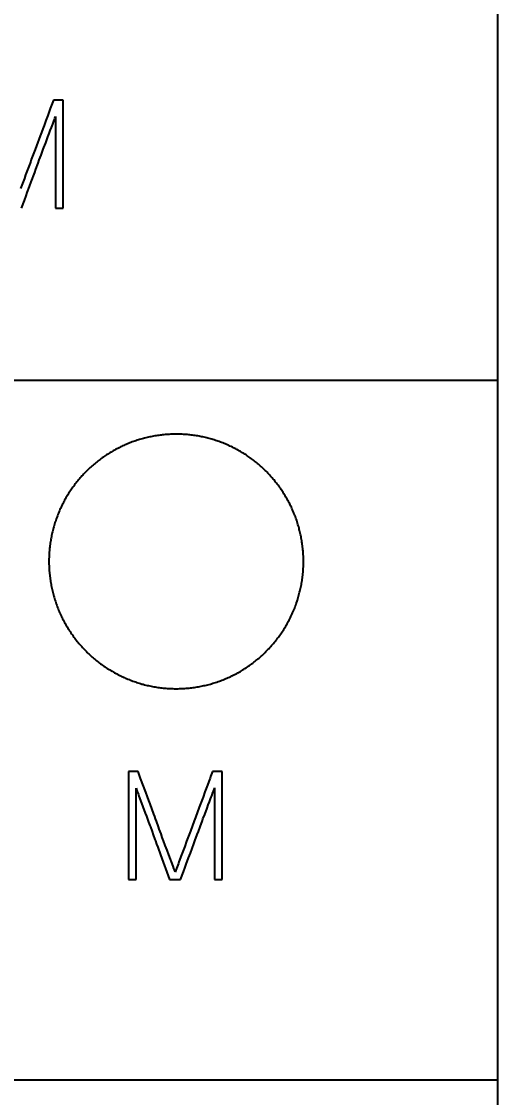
# Model space of a CAD drawing. Extents: x 0 to 420, y 0 to 297.
# Drawn here: x 137.29 to 144.77, y 141.37 to 158.27 of the extents above; entities that cross this region are included whole.
import ezdxf
from ezdxf.enums import TextEntityAlignment as Align

# ---------------------------------------------------------------- set-up
doc = ezdxf.new("R2010")
doc.units = 0
doc.header["$LTSCALE"] = 23.1
for name, color, linetype in [('10000_FRONT', 7, 'CONTINUOUS'), ('10100_DIM_FRONT', 7, 'CONTINUOUS'), ('10500_FRONT_LABELING', 7, 'CONTINUOUS')]:
    doc.layers.add(name, color=color, linetype=linetype)
doc.dimstyles.get("Standard").update_dxf_attribs({"dimtxt": 2.5, "dimasz": 2.5, "dimexe": 1.25, "dimexo": 0.625, "dimtad": 1, "dimcen": 2.5, "dimazin": 3, "dimtfac": 1, "dimtmove": 0, "dimatfit": 3})

# ---------------------------------------------------------------- blocks, each defined once
blk = doc.blocks.new('*D0')
at = {"layer": '10100_DIM_FRONT', "linetype": 'CONTINUOUS'}
for p, q in [((109.270844, 186.639203), (109.270844, 130.967761)), ((144.770844, 186.639203), (144.770844, 130.967761)), ((109.270844, 132.967761), (127.020844, 132.967761)), ((144.770844, 132.967761), (127.020844, 132.967761))]:
    blk.add_line(p, q, dxfattribs=at)
for points in [[(112.770844, 133.467761), (109.270844, 132.967761), (112.770844, 132.467761)], [(141.270844, 132.467761), (144.770844, 132.967761), (141.270844, 133.467761)]]:
    blk.add_solid(points, dxfattribs=at)
blk.add_text('35,5', height=3.5, dxfattribs=at).set_placement((123.190186, 133.842761), (132.690186, 133.842761), align=Align.FIT)

msp = doc.modelspace()

# ---------------------------------------------------------------- linework, layer by layer
at = {"layer": '10000_FRONT', "color": 7, "linetype": 'CONTINUOUS'}
for p, q in [((144.771, 231.64), (144.771, 141.64)), ((109.271, 152.64), (144.771, 152.64)), ((144.771, 141.64), (109.271, 141.64))]:
    msp.add_line(p, q, dxfattribs=at)
for points in [[(141.721, 149.79), (141.721, 149.811), (141.72, 149.831), (141.72, 149.852), (141.719, 149.872), (141.718, 149.893), (141.717, 149.913), (141.716, 149.933), (141.714, 149.954), (141.712, 149.974), (141.71, 149.994), (141.708, 150.014), (141.706, 150.035), (141.703, 150.055), (141.7, 150.075), (141.697, 150.095), (141.694, 150.115), (141.691, 150.135), (141.687, 150.155), (141.683, 150.175), (141.679, 150.195), (141.675, 150.215), (141.671, 150.235), (141.666, 150.254), (141.661, 150.274), (141.656, 150.294), (141.651, 150.314), (141.646, 150.333), (141.64, 150.353), (141.634, 150.372), (141.628, 150.392), (141.622, 150.412), (141.615, 150.431), (141.609, 150.451), (141.602, 150.47), (141.595, 150.489), (141.587, 150.508), (141.58, 150.528), (141.572, 150.546), (141.565, 150.565), (141.556, 150.584), (141.548, 150.603), (141.54, 150.621), (141.531, 150.64), (141.523, 150.658), (141.514, 150.677), (141.505, 150.695), (141.495, 150.713), (141.486, 150.731), (141.476, 150.749), (141.466, 150.767), (141.456, 150.784), (141.446, 150.802), (141.436, 150.819), (141.425, 150.837), (141.414, 150.854), (141.404, 150.871), (141.392, 150.888), (141.381, 150.905), (141.37, 150.922), (141.358, 150.939), (141.346, 150.956), (141.334, 150.972), (141.322, 150.989), (141.31, 151.005), (141.297, 151.021), (141.284, 151.038), (141.271, 151.054), (141.258, 151.07), (141.245, 151.085), (141.232, 151.101), (141.218, 151.116), (141.204, 151.132), (141.191, 151.147), (141.177, 151.162), (141.163, 151.176), (141.148, 151.191), (141.134, 151.206), (141.119, 151.22), (141.105, 151.234), (141.09, 151.248), (141.075, 151.262), (141.06, 151.276), (141.045, 151.289), (141.03, 151.303), (141.014, 151.316), (140.998, 151.329), (140.983, 151.342), (140.967, 151.355), (140.951, 151.367), (140.935, 151.38), (140.918, 151.392), (140.902, 151.404), (140.885, 151.416), (140.869, 151.428), (140.852, 151.44), (140.835, 151.451), (140.818, 151.463), (140.8, 151.474), (140.783, 151.485), (140.765, 151.496), (140.748, 151.507), (140.73, 151.517), (140.712, 151.527), (140.694, 151.537), (140.676, 151.547), (140.658, 151.557), (140.64, 151.567), (140.622, 151.576), (140.603, 151.585), (140.585, 151.594), (140.566, 151.603), (140.548, 151.611), (140.529, 151.62), (140.51, 151.628), (140.492, 151.636), (140.473, 151.643), (140.454, 151.651), (140.435, 151.658), (140.416, 151.666), (140.397, 151.673), (140.377, 151.679), (140.358, 151.686), (140.339, 151.692), (140.319, 151.699), (140.299, 151.705), (140.28, 151.711), (140.26, 151.716), (140.24, 151.722), (140.22, 151.727), (140.2, 151.732), (140.18, 151.737), (140.16, 151.741), (140.14, 151.746), (140.12, 151.75), (140.099, 151.754), (140.079, 151.758), (140.059, 151.761), (140.039, 151.765), (140.018, 151.768), (139.998, 151.771), (139.978, 151.774), (139.957, 151.776), (139.937, 151.778), (139.917, 151.781), (139.896, 151.782), (139.876, 151.784), (139.855, 151.786), (139.835, 151.787), (139.815, 151.788), (139.794, 151.789), (139.774, 151.789), (139.753, 151.79), (139.733, 151.79), (139.713, 151.79), (139.692, 151.79), (139.672, 151.79), (139.651, 151.789), (139.631, 151.788), (139.61, 151.787), (139.59, 151.786), (139.569, 151.784), (139.549, 151.783), (139.528, 151.781), (139.507, 151.779), (139.487, 151.776), (139.466, 151.774), (139.446, 151.771), (139.425, 151.768), (139.405, 151.765), (139.385, 151.762), (139.365, 151.758), (139.344, 151.754), (139.324, 151.75), (139.304, 151.746), (139.284, 151.742), (139.264, 151.737), (139.244, 151.733), (139.224, 151.728), (139.205, 151.722), (139.185, 151.717), (139.165, 151.711), (139.146, 151.706), (139.126, 151.7), (139.107, 151.694), (139.087, 151.687), (139.068, 151.681), (139.049, 151.674), (139.029, 151.667), (139.01, 151.66), (138.991, 151.652), (138.972, 151.645), (138.953, 151.637), (138.934, 151.629), (138.915, 151.621), (138.897, 151.612), (138.878, 151.604), (138.859, 151.595), (138.841, 151.586), (138.822, 151.577)], [(138.822, 151.577), (138.804, 151.567), (138.785, 151.558), (138.767, 151.548), (138.749, 151.538), (138.731, 151.528), (138.714, 151.518), (138.696, 151.508), (138.678, 151.497), (138.661, 151.486), (138.644, 151.475), (138.627, 151.464), (138.61, 151.453), (138.593, 151.442), (138.576, 151.43), (138.559, 151.418), (138.543, 151.406), (138.526, 151.394), (138.51, 151.382), (138.494, 151.37), (138.478, 151.357), (138.462, 151.344), (138.446, 151.331), (138.43, 151.318), (138.415, 151.305), (138.399, 151.291), (138.384, 151.278), (138.369, 151.264), (138.354, 151.25), (138.339, 151.236), (138.324, 151.222), (138.309, 151.207), (138.295, 151.192), (138.28, 151.178), (138.266, 151.163), (138.252, 151.148), (138.238, 151.133), (138.225, 151.117), (138.211, 151.102), (138.198, 151.086), (138.185, 151.071), (138.172, 151.055), (138.159, 151.039), (138.146, 151.023), (138.134, 151.007), (138.121, 150.991), (138.109, 150.974), (138.097, 150.958), (138.085, 150.941), (138.074, 150.925), (138.062, 150.908), (138.051, 150.891), (138.04, 150.874), (138.029, 150.857), (138.018, 150.839), (138.008, 150.822), (137.997, 150.805), (137.987, 150.787), (137.977, 150.769), (137.967, 150.751), (137.957, 150.733), (137.948, 150.715), (137.938, 150.697), (137.929, 150.678), (137.92, 150.66), (137.911, 150.641), (137.902, 150.623), (137.894, 150.604), (137.886, 150.585), (137.878, 150.566), (137.87, 150.547), (137.862, 150.528), (137.855, 150.509), (137.847, 150.49), (137.84, 150.471), (137.834, 150.452), (137.827, 150.433), (137.821, 150.414), (137.814, 150.394), (137.808, 150.375), (137.802, 150.355), (137.797, 150.336), (137.791, 150.316), (137.786, 150.297), (137.781, 150.277), (137.776, 150.257), (137.771, 150.237), (137.767, 150.218), (137.763, 150.198), (137.759, 150.178), (137.755, 150.158), (137.751, 150.138), (137.748, 150.117), (137.745, 150.097), (137.742, 150.077), (137.739, 150.057), (137.736, 150.036), (137.734, 150.016), (137.731, 149.996), (137.729, 149.975), (137.728, 149.955), (137.726, 149.934), (137.725, 149.914), (137.723, 149.893), (137.723, 149.872), (137.722, 149.852), (137.721, 149.831), (137.721, 149.811), (137.721, 149.79)], [(137.721, 149.79), (137.721, 149.769), (137.721, 149.747), (137.722, 149.726), (137.723, 149.705), (137.724, 149.684), (137.725, 149.662), (137.726, 149.641), (137.728, 149.62), (137.73, 149.599), (137.732, 149.578), (137.735, 149.557), (137.737, 149.536), (137.74, 149.515), (137.743, 149.494), (137.746, 149.473), (137.75, 149.452), (137.753, 149.431), (137.757, 149.411), (137.761, 149.39), (137.766, 149.369), (137.77, 149.349), (137.775, 149.328), (137.78, 149.307), (137.785, 149.287), (137.791, 149.266), (137.796, 149.246), (137.802, 149.226), (137.808, 149.205), (137.815, 149.185), (137.821, 149.164), (137.828, 149.144), (137.835, 149.124), (137.842, 149.104), (137.85, 149.084), (137.857, 149.064), (137.865, 149.044), (137.873, 149.024), (137.882, 149.005), (137.89, 148.985), (137.899, 148.966), (137.907, 148.947), (137.917, 148.927), (137.926, 148.908), (137.935, 148.889), (137.945, 148.871), (137.955, 148.852), (137.965, 148.833), (137.975, 148.815), (137.985, 148.796), (137.996, 148.778), (138.007, 148.76), (138.018, 148.742), (138.029, 148.724), (138.04, 148.706), (138.052, 148.688), (138.064, 148.67), (138.076, 148.653), (138.088, 148.636), (138.1, 148.618), (138.113, 148.601), (138.126, 148.584), (138.139, 148.567), (138.152, 148.55), (138.165, 148.533), (138.179, 148.517), (138.192, 148.5), (138.206, 148.484), (138.22, 148.468), (138.235, 148.452), (138.249, 148.436), (138.263, 148.421), (138.278, 148.405), (138.293, 148.39), (138.308, 148.375), (138.323, 148.36), (138.338, 148.345), (138.354, 148.331), (138.369, 148.316), (138.385, 148.302), (138.401, 148.288), (138.417, 148.274), (138.433, 148.26), (138.449, 148.247), (138.465, 148.233), (138.482, 148.22), (138.499, 148.207), (138.516, 148.194), (138.533, 148.181), (138.55, 148.169), (138.567, 148.156), (138.585, 148.144), (138.602, 148.132), (138.62, 148.12), (138.638, 148.109), (138.656, 148.097), (138.675, 148.086), (138.693, 148.075), (138.712, 148.064), (138.73, 148.053), (138.749, 148.042), (138.767, 148.032), (138.786, 148.022), (138.805, 148.012), (138.824, 148.003), (138.843, 147.993), (138.862, 147.984), (138.882, 147.975), (138.901, 147.966), (138.92, 147.957), (138.94, 147.949), (138.96, 147.941), (138.979, 147.933), (138.999, 147.925), (139.019, 147.917), (139.039, 147.91), (139.059, 147.903), (139.079, 147.896), (139.099, 147.889), (139.119, 147.883), (139.14, 147.876), (139.16, 147.87), (139.181, 147.864), (139.201, 147.859), (139.222, 147.853), (139.243, 147.848), (139.264, 147.843), (139.285, 147.838), (139.306, 147.834), (139.327, 147.829), (139.348, 147.825), (139.369, 147.821), (139.39, 147.818), (139.411, 147.814), (139.433, 147.811), (139.454, 147.808), (139.475, 147.805), (139.496, 147.803), (139.517, 147.801), (139.538, 147.799), (139.56, 147.797), (139.581, 147.795), (139.602, 147.794), (139.623, 147.793), (139.644, 147.792), (139.666, 147.791), (139.687, 147.79), (139.708, 147.79), (139.73, 147.79), (139.751, 147.79), (139.772, 147.791), (139.793, 147.792), (139.815, 147.792), (139.836, 147.794), (139.858, 147.795), (139.879, 147.796), (139.9, 147.798), (139.922, 147.8), (139.943, 147.803), (139.964, 147.805), (139.986, 147.808), (140.007, 147.811), (140.028, 147.814), (140.05, 147.817), (140.071, 147.821), (140.092, 147.825), (140.113, 147.829), (140.134, 147.833), (140.154, 147.838), (140.175, 147.842), (140.196, 147.847), (140.217, 147.853), (140.237, 147.858), (140.258, 147.864), (140.278, 147.869), (140.298, 147.875), (140.319, 147.882), (140.339, 147.888), (140.359, 147.895), (140.379, 147.902), (140.399, 147.909), (140.419, 147.916), (140.439, 147.924), (140.459, 147.931), (140.479, 147.939), (140.499, 147.948), (140.518, 147.956), (140.538, 147.965), (140.557, 147.974), (140.577, 147.983), (140.596, 147.992), (140.616, 148.002), (140.635, 148.011), (140.654, 148.021), (140.673, 148.031), (140.691, 148.042), (140.71, 148.052), (140.729, 148.063), (140.747, 148.073), (140.765, 148.085)], [(140.765, 148.085), (140.783, 148.096), (140.801, 148.107), (140.819, 148.119), (140.837, 148.13), (140.854, 148.142), (140.872, 148.154), (140.889, 148.167), (140.906, 148.179), (140.923, 148.192), (140.94, 148.205), (140.957, 148.218), (140.973, 148.231), (140.99, 148.244), (141.006, 148.258), (141.023, 148.272), (141.039, 148.286), (141.055, 148.3), (141.07, 148.314), (141.086, 148.329), (141.102, 148.343), (141.117, 148.358), (141.132, 148.373), (141.147, 148.388), (141.162, 148.404), (141.177, 148.419), (141.192, 148.435), (141.206, 148.451), (141.22, 148.467), (141.234, 148.483), (141.248, 148.499), (141.262, 148.515), (141.275, 148.532), (141.289, 148.548), (141.302, 148.565), (141.315, 148.582), (141.327, 148.599), (141.34, 148.616), (141.352, 148.633), (141.364, 148.65), (141.376, 148.668), (141.388, 148.685), (141.4, 148.703), (141.411, 148.721), (141.422, 148.739), (141.433, 148.757), (141.444, 148.775), (141.455, 148.794), (141.465, 148.812), (141.476, 148.831), (141.486, 148.85), (141.496, 148.868), (141.506, 148.887), (141.515, 148.907), (141.524, 148.926), (141.534, 148.945), (141.543, 148.965), (141.551, 148.984), (141.56, 149.004), (141.568, 149.023), (141.576, 149.043), (141.584, 149.063), (141.592, 149.083), (141.599, 149.103), (141.606, 149.122), (141.613, 149.142), (141.62, 149.163), (141.626, 149.183), (141.633, 149.203), (141.639, 149.223), (141.645, 149.243), (141.65, 149.264), (141.656, 149.284), (141.661, 149.305), (141.666, 149.325), (141.671, 149.346), (141.675, 149.366), (141.68, 149.387), (141.684, 149.408), (141.688, 149.429), (141.692, 149.45), (141.695, 149.471), (141.698, 149.492), (141.702, 149.513), (141.704, 149.534), (141.707, 149.555), (141.709, 149.576), (141.712, 149.598), (141.714, 149.619), (141.715, 149.64), (141.717, 149.662), (141.718, 149.683), (141.719, 149.705), (141.72, 149.726), (141.72, 149.747), (141.721, 149.769), (141.721, 149.79)]]:
    msp.add_lwpolyline(points, dxfattribs=at)
at = {"layer": '10500_FRONT_LABELING', "color": 7, "linetype": 'CONTINUOUS'}
for p, q in [((137.742, 156.906), (137.702, 156.799)), ((137.762, 156.96), (137.742, 156.906)), ((137.791, 157.04), (137.762, 156.96)), ((137.944, 157.04), (137.791, 157.04)), ((137.944, 155.34), (137.944, 157.04)), ((137.702, 156.799), (137.673, 156.719)), ((137.824, 156.781), (137.824, 155.34)), ((137.623, 156.585), (137.603, 156.531)), ((137.643, 156.638), (137.623, 156.585)), ((137.673, 156.719), (137.643, 156.638)), ((137.723, 156.513), (137.742, 156.561)), ((137.583, 156.478), (137.523, 156.318)), ((137.603, 156.531), (137.583, 156.478)), ((137.669, 156.366), (137.705, 156.464)), ((137.705, 156.464), (137.723, 156.513)), ((137.503, 156.264), (137.443, 156.103)), ((137.523, 156.318), (137.503, 156.264)), ((137.641, 156.293), (137.669, 156.366)), ((137.424, 156.05), (137.384, 155.943)), ((137.515, 155.951), (137.551, 156.049)), ((137.551, 156.049), (137.569, 156.098)), ((137.569, 156.098), (137.596, 156.171)), ((137.384, 155.943), (137.354, 155.862)), ((137.443, 155.756), (137.497, 155.902)), ((137.497, 155.902), (137.515, 155.951)), ((137.334, 155.809), (137.294, 155.702)), ((137.354, 155.862), (137.334, 155.809)), ((137.415, 155.682), (137.443, 155.756)), ((137.294, 155.702), (137.274, 155.648)), ((137.361, 155.536), (137.379, 155.585)), ((137.379, 155.585), (137.415, 155.682)), ((137.289, 155.34), (137.334, 155.462)), ((137.334, 155.462), (137.361, 155.536)), ((137.824, 155.34), (137.944, 155.34)), ((138.971, 146.49), (138.971, 144.79)), ((139.122, 146.49), (138.971, 146.49)), ((139.162, 146.381), (139.122, 146.49)), ((140.291, 146.49), (140.262, 146.41)), ((140.444, 146.49), (140.291, 146.49)), ((140.444, 144.79), (140.444, 146.49)), ((139.242, 146.163), (139.162, 146.381)), ((140.202, 146.249), (140.173, 146.169)), ((140.242, 146.356), (140.202, 146.249)), ((139.091, 144.79), (139.091, 146.226)), ((139.269, 146.09), (139.242, 146.163)), ((139.289, 146.036), (139.269, 146.09)), ((140.143, 146.088), (140.123, 146.035)), ((140.173, 146.169), (140.143, 146.088)), ((140.324, 146.231), (140.324, 144.79)), ((139.162, 146.031), (139.234, 145.837)), ((139.309, 145.981), (139.289, 146.036)), ((139.37, 145.818), (139.309, 145.981)), ((140.083, 145.928), (140.023, 145.768)), ((140.103, 145.981), (140.083, 145.928)), ((140.123, 146.035), (140.103, 145.981)), ((140.169, 145.816), (140.205, 145.914)), ((140.205, 145.914), (140.223, 145.963)), ((140.223, 145.963), (140.242, 146.011)), ((139.234, 145.837), (139.252, 145.788)), ((139.252, 145.788), (139.27, 145.74)), ((139.27, 145.74), (139.287, 145.691)), ((139.383, 145.782), (139.37, 145.818)), ((139.396, 145.745), (139.383, 145.782)), ((139.409, 145.709), (139.396, 145.745)), ((140.023, 145.768), (140.003, 145.714)), ((140.141, 145.743), (140.169, 145.816)), ((139.442, 145.618), (139.409, 145.709)), ((139.455, 145.581), (139.442, 145.618)), ((139.468, 145.545), (139.455, 145.581)), ((140.003, 145.714), (139.943, 145.553)), ((140.069, 145.548), (140.096, 145.621)), ((139.341, 145.545), (139.359, 145.496)), ((139.359, 145.496), (139.386, 145.423)), ((139.386, 145.423), (139.395, 145.399)), ((139.395, 145.399), (139.412, 145.35)), ((139.482, 145.509), (139.468, 145.545)), ((139.502, 145.454), (139.482, 145.509)), ((139.522, 145.4), (139.502, 145.454)), ((139.549, 145.327), (139.522, 145.4)), ((139.924, 145.5), (139.884, 145.393)), ((139.997, 145.352), (140.015, 145.401)), ((140.015, 145.401), (140.051, 145.499)), ((140.051, 145.499), (140.069, 145.548)), ((139.412, 145.35), (139.43, 145.301)), ((139.43, 145.301), (139.474, 145.18)), ((139.576, 145.254), (139.549, 145.327)), ((139.603, 145.182), (139.576, 145.254)), ((139.834, 145.259), (139.794, 145.152)), ((139.854, 145.312), (139.834, 145.259)), ((139.884, 145.393), (139.854, 145.312)), ((139.943, 145.206), (139.997, 145.352)), ((139.474, 145.18), (139.617, 144.79)), ((139.671, 145.001), (139.603, 145.182)), ((139.794, 145.152), (139.774, 145.098)), ((139.879, 145.035), (139.915, 145.132)), ((139.915, 145.132), (139.943, 145.206)), ((139.685, 144.964), (139.671, 145.001)), ((139.716, 144.937), (139.706, 144.91)), ((139.789, 144.79), (139.834, 144.912)), ((139.834, 144.912), (139.861, 144.986)), ((139.861, 144.986), (139.879, 145.035)), ((138.971, 144.79), (139.091, 144.79)), ((139.617, 144.79), (139.789, 144.79)), ((140.324, 144.79), (140.444, 144.79))]:
    msp.add_line(p, q, dxfattribs=at)
for points in [[(137.797, 156.708), (137.806, 156.732), (137.815, 156.756), (137.824, 156.781)], [(137.742, 156.561), (137.76, 156.61), (137.769, 156.635), (137.779, 156.659), (137.797, 156.708)], [(137.596, 156.171), (137.632, 156.269), (137.641, 156.293)], [(137.443, 156.103), (137.433, 156.077), (137.424, 156.05)], [(140.262, 146.41), (140.252, 146.383), (140.242, 146.356)], [(139.091, 146.226), (139.1, 146.202), (139.108, 146.177), (139.117, 146.153), (139.126, 146.129), (139.135, 146.104), (139.162, 146.031)], [(140.242, 146.011), (140.26, 146.06), (140.269, 146.085), (140.279, 146.109), (140.297, 146.158)], [(140.297, 146.158), (140.306, 146.182), (140.315, 146.206), (140.324, 146.231)], [(140.096, 145.621), (140.132, 145.719), (140.141, 145.743)], [(139.287, 145.691), (139.305, 145.642), (139.314, 145.618), (139.341, 145.545)], [(139.943, 145.553), (139.933, 145.527), (139.924, 145.5)], [(139.774, 145.098), (139.764, 145.072), (139.755, 145.045), (139.745, 145.018), (139.735, 144.991), (139.716, 144.937)], [(139.706, 144.91), (139.699, 144.928), (139.692, 144.946), (139.685, 144.964)]]:
    msp.add_lwpolyline(points, dxfattribs=at)

# ---------------------------------------------------------------- dimensions: what is measured, and where the dimension line sits
at = {"layer": '10100_DIM_FRONT', "linetype": 'CONTINUOUS'}
dim = msp.add_linear_dim(base=(144.771, 132.968), p1=(109.271, 186.639), p2=(144.771, 186.639), dimstyle='Standard', dxfattribs=at)
dim.commit()
dim.dimension.update_dxf_attribs({"geometry": '*D0', "text_midpoint": (127.94, 135.593), "dimtype": 128})

doc.saveas('drawing.dxf')
